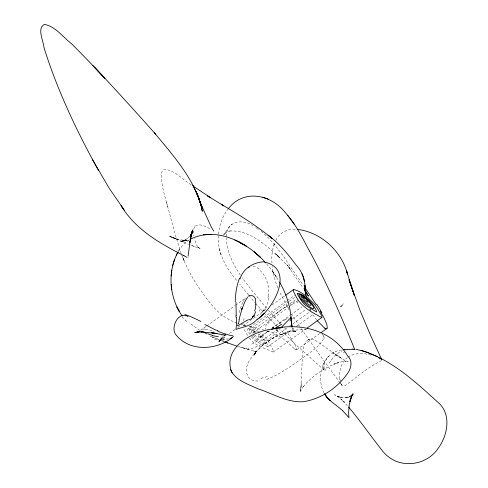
<?xml version="1.0" encoding="UTF-8"?>
<svg xmlns="http://www.w3.org/2000/svg" width="488" height="488" viewBox="0 0 488 488"><rect width="100%" height="100%" fill="white"/><g stroke="black" fill="none" stroke-linecap="round" stroke-linejoin="round"><path stroke-width="0.37" stroke-dasharray="2.44 1.83" d="M218.478 235.814C217.001 253.028 226.609 268.553 237.302 281.167M193.492 231.977L193.523 231.361L193.925 235.875M254.608 334.878C255.584 336.061 260.964 339.111 258.207 335.512A1.555 0.329 54.6 0 0 257.664 334.768L257.274 334.347M238.37 319.518L238.406 319.097M226.475 236.314C225.95 221.223 242.798 218.404 252.973 225.773M187.904 257.871L188.069 256.481M218.484 234.313C219.405 225.023 222.473 215.696 228.549 208.474M268.26 296.131C269.632 287.212 267.137 277.568 260.714 271.072M193.773 228.939L194.639 226.511L194.413 226.865C198.994 222.016 206.418 227.176 211.206 229.311M295.856 349.792L296.509 349.945L296.765 349.371L295.362 345.559L287.67 332.834M273.768 245.574L274.787 242.749C272.048 249.435 271.426 256.81 272.036 263.965M341.502 349.988C322.403 352.226 315.901 377.633 323.947 392.724M255.474 332.432C254.547 332.072 251.503 329.711 251.454 331.773A2.983 0.634 54.6 0 0 251.948 332.895L252.473 333.81M243.207 326.057L243.683 325.276L266.503 308.941M323.556 338.733C318.152 348.414 307.513 353.843 299.107 360.583C288.207 367.903 277.343 375.876 264.771 380.073M323.886 363.279L322.47 366.781M275.811 240.48C279.057 233.002 287.231 228.768 295.203 229.256M264.325 308.88L262.642 312.003M266.558 324.014L265.295 327.314L265.631 329.473M326.1 368.623L325.447 369.77M263.679 310.154L260.738 314.882M342.027 305.842L343.223 303.743L340.557 306.861L342.027 305.842L340.752 306.629L341.21 306.348M178.693 250.85C181.353 246.446 184.97 242.432 189.417 239.791M178.364 251.424L179.407 249.588M329.193 363.218C332.383 358.052 336.629 353.239 342.277 350.732M243.207 301.523L243.902 300.462M223.358 235.362L229.604 226.53L232.081 224.023M244.268 299.955L244.634 299.467M249.356 338.025C254.889 345.846 265.094 348.225 273.213 352.049L273.457 351.195L272.774 349.213L268.858 342.186A7.991 1.659 54.7 0 0 266.064 338.404L259.738 332.56M223.791 234.801L226.188 232.306L225.059 233.087L226.835 232.026L230.995 230.812L229.549 230.995C249.075 229.781 264.807 244.238 278.404 256.45L275.433 253.797L287.877 265.911M268.522 321.067L272.786 316.456M327.442 357.704L328.4 356.484C325.417 360.016 322.342 366.262 324.721 370.508A10.791 1.824 -79.9 0 0 325.35 370.435M251.497 336.793C255.157 342.314 262.178 343.985 267.76 346.626L267.485 344.729L264.856 340.002A5.38 1.129 54.7 0 0 262.971 337.446L259.464 334.085M189.771 236.235L186.934 238.839L187.343 238.528L183.982 240.596L184.952 240.114L180.938 241.7M248.215 347.907C246.312 351.305 254.028 347.413 255.279 347.218C264.642 343.589 272.31 336.805 279.13 329.607M252.272 335.945C253.906 338.867 271.352 349.518 262.703 338.477A4.209 0.884 54.7 0 0 261.233 336.476L258.481 333.847M245.006 298.998L245.391 298.546M253.431 335.286C254.681 337.348 266.125 344.424 260.525 337.025A2.867 0.604 54.6 0 0 259.518 335.665L258.042 334.189M288.591 301.736L249.533 329.632L249.368 330.754A4.404 0.939 54.6 0 0 250.088 332.407L250.862 333.755M286.651 301.041L247.977 328.674L247.758 330.114A5.667 1.214 54.6 0 0 248.685 332.243L250.301 334.988M347.45 357.484C340.526 363.017 338.599 372.844 340.228 381.232M261.611 336.391L267.418 331.822M381.647 360.473L374.29 364.457L365.683 370.026L345.766 385.306L344.113 386.148L342.802 386.118M206.095 326.441L200.001 330.632M206.705 325.996L234.905 305.677M235.521 305.238L245.94 297.729M272.127 328.308L275.269 326.075M229.421 333.511L234.887 329.595M237.924 327.424L243.396 323.507M272.054 304.963L285.01 295.691M287.261 300.602L294.63 295.338M289.213 301.291L295.411 296.863M251.46 331.126L289.414 304.036M289.823 303.75L296.625 298.894M253.455 333.042A1.61 0.342 54.6 0 1 253.309 332.67L288.597 307.147M289.213 306.708L297.845 300.553M259.085 337.36L267.674 331.242M271.969 328.186L289.768 315.522M290.378 315.083L302.041 306.787M262.062 340.545L277.574 329.522M289.366 321.141L291.848 319.378M292.464 318.939L305.494 309.679M264.966 343.65L286.651 328.259M289.128 326.496L292.227 324.3M292.843 323.861L310.191 311.551M267.76 346.626L293.745 328.21M296.222 326.454L313.54 314.174M273.213 352.049L305.878 328.949M296.722 349.762L320.232 333.194M279.716 323.074L285.181 319.689M183.982 240.596L187.752 238.284M348.029 357.021C354.941 352.476 363.798 353.044 371.459 355.154M308.483 339.556C301.474 344.583 303.139 355.081 302.084 362.553L300.736 390.766L301.462 383.537L300.193 391.772L303.335 386.417L302.645 387.429C311.917 375.912 324.697 367.403 338.55 362.407L333.737 364.188L342.57 361.474L346.09 361.144L345.48 361.132L348.127 361.651L344.595 360.205L332.663 352.647L342.033 358.772L314.022 339.465L311.411 338.77L308.483 339.556L309.862 339.007M285.51 307.379L287.835 306.129M350.872 395.731L348.462 397.043L350.707 396.134L346.419 397.409L339.398 397.159L342.1 397.708L337.318 396.317L338.885 396.994L334.481 394.676L340.173 398.446L344.601 402.283L340.953 399.044L348.109 406.522M288.121 318.06L288.445 317.895M290.147 305.006L292.416 304.018M249.533 329.632L251.899 329.992L256.633 332.548M247.977 328.674L251.027 329.144L256.255 331.901M243.683 325.276L245.434 325.1M184.952 240.114C175.9 243.713 186.099 239.144 188.069 240.956L184.33 240.675L180.566 241.469L186.52 240.633L181.091 241.139L186.257 240.797L183.653 240.791L186.629 240.846M296.863 302.407L298.29 301.993M228.652 338.934L222.912 339.343M253.449 332.224L254.95 332.737M181.091 241.139L184.366 240.834M346.419 397.409L348.95 397.171L344.174 397.598M224.401 339.373L221.887 339.27M306.616 329.186C284.358 329.302 261.599 340.77 249.923 360.028C243.573 368.403 245.677 381.616 257.792 381.006M351.903 348.883L353.41 348.932M205.003 329.04C203.984 328.985 200.922 328.82 201.867 330.596M184.33 240.675L185.94 240.828L175.991 238.724L178.242 239.394L170.379 236.753L176.766 239.004L170.727 236.717L175.826 238.949L169.397 235.985L188.325 244.287M249.411 326.344L265.435 330.474M246.068 325.618L241.609 324.483M239.87 347.047L248.197 349.31L236.881 346.132M242.792 347.859L253.797 351.025M337.318 396.317L340.655 397.299M194.492 246.483L188.96 244.525M217.514 338.818L212.329 337.031L212.878 337.226M191.345 245.379L200.08 248.599L197.695 246.714L198.903 247.874L198.36 247.398M267.436 331.206C278.569 333.719 286.779 341.46 294.758 349.097M237.083 323.093C226.926 319.768 218.234 312.967 211.524 304.756C199.928 290.134 189.216 274.427 182.549 256.889L184.482 261.611L181.859 255.254M221.174 340.526L224.999 341.966L222.857 341.142M219.228 339.794L209.803 335.982M267.753 331.236L268.766 331.7M249.472 326.533L258.567 331.736M199.775 330.376L189.289 322.745M255.864 227.506L257.249 228.427M253.559 350.86L255.553 352.22L254.919 351.445L255.474 352.952L255.334 352.129L255.017 354.166L255.511 351.128L254.346 355.075L255.755 351.433L254.059 355.16L255.425 352.751L253.839 355.197L256.767 351.171L256.194 351.94L262.422 345.547C269.254 339.77 277.33 335.634 285.809 332.883L280.222 334.896L289.317 331.95L295.386 331.077L292.349 331.114L295.966 331.437L294.105 331.047L295.923 331.797L293.416 330.15L293.941 330.559L292.404 328.314L292.556 328.711M320.567 333.023L320.97 333.292M257.688 228.738L258.573 229.36M191.223 184.763C182.421 179.749 174.789 169.891 164.145 169.318C161.376 170.501 161.388 174.106 161.321 176.656C161.918 187.41 165.261 197.768 168.067 208.101M274.286 328.192L272.621 326.978L275.049 328.808M275.659 329.266L278.697 331.553L275.94 329.449M261.159 231.343C278.898 246.086 289.829 267.003 303.347 285.273M324.197 370.093L294.782 343.79L278.581 327.997M279.288 257.347L276.22 254.394L280.088 258.121M322.074 334.17L322.958 335.128M278.056 327.46L265.509 314.382M255.627 303.396L262.916 311.612M268.473 310.222L281.826 325.411M266.643 308.142L251.948 290.598L242.146 277.672M316.749 320.152L311.582 312.936M248.502 294.868L239.614 284.028M248.978 295.435L255.151 302.828M266.588 263.892L272.023 270.651L279.356 281.851M197.774 246.8L196.335 244.659L194.444 238.748M286.737 264.411L290.891 269.846L287.944 265.881L303.402 288.493M340.014 382.842L318.45 353.227L300.047 326.948M340.423 383.391L341.649 385.056L340.532 382.446M299.638 326.344L291.757 314.248M240.419 275.183C233.02 264.142 226.597 251.576 226.414 237.998M341.649 385.056L340.77 383.196M247.605 335.5L244.714 330.608A8.509 1.836 54.5 0 1 243.622 328.32M289.201 310.087L279.618 292.001M309.788 309.087L310.319 310.203M309.978 309.349L310.825 311.259M309.965 309.3L310.252 310.02M277.794 287.92C275.22 281.045 273.005 273.963 272.298 266.625M181.219 253.577L176.321 238.107L166.17 201.288M219.38 248.465L221.094 255.279M339.868 379.036L340.264 381.079M323.111 335.073A51.856 14.372 -20.7 0 1 323.495 336.842M323.715 336.769A38.851 10.59 -21.8 0 1 324.245 338.477M267.314 376.48A45.213 14.036 -37.9 0 1 260.08 378.481M257.64 340.941A43.402 2.623 -33 0 1 250.173 344.931M256.645 340.459A30.305 0.982 -38 0 1 261.501 336.47M267.552 331.81A22.405 1.989 -36.6 0 1 269.053 330.675M275.397 325.899A22.399 2.141 -36.5 0 1 279.959 322.83M285.138 319.719A30.524 1.44 -33.8 0 1 288.079 318.091M289.817 317.035A39.315 1.677 -33.2 0 1 290.012 316.956M260.427 309.124A46.445 28.987 -86.9 0 1 258.841 311.948M268.888 298.04A47.995 38.277 65.9 0 1 264.148 310.569M268.205 296.112A38.802 30.549 68.8 0 1 267.973 297.625M252.979 266.442A31.464 15.47 78.6 0 1 260.787 270.553M243.805 320.677A30.744 5.258 -85.7 0 1 244.104 317.383M239.401 312.662A25.632 14.036 88.8 0 1 243.286 301.694M223.699 335.116A46.104 14.018 22.9 0 1 219.039 334.731M223.565 340.343A47.739 22.442 45.9 0 1 222.577 340.368M221.027 340.319A47.739 22.442 45.9 0 1 213.53 338.843M212.835 337.123A38.564 17.739 43.9 0 1 211.627 336.665M186.788 321.415A31.183 3.373 33.1 0 1 181.884 315.986M202.99 327.265A30.616 5.209 14.6 0 1 203.118 327.253M205.363 329.26A25.48 5.026 25.7 0 1 214.067 331.334M222.534 336.696A12.45 1.318 5.8 0 1 224.071 337.171M343.064 352.397A23.241 3.514 -8 0 1 344.558 352.312M323.452 369.215A25.199 7.777 -46 0 1 324.325 366.36M342.802 386.093A11.248 3.989 -87 0 1 341.667 384.971M330.937 360.333A21.771 0.83 -65.2 0 1 331.181 359.796M277.318 312.777A23.564 6.564 -32.4 0 1 280.197 310.728M273.225 316.407A22.283 6.356 -32.3 0 1 277.593 312.851M267.894 323.806A36.887 15.512 -24.6 0 1 270.053 320.964M295.765 349.689A13.115 1.616 48.2 0 1 294.636 348.932M284.583 327.845A30.427 8.973 50.1 0 1 288.396 332.859M292.696 302.603A36.82 18.806 -38.6 0 1 297.363 301.035M279.892 310.508A22.271 6.923 -32.3 0 1 285.492 307.031M274.152 273.707L272.023 270.651L276.873 277.672L274.152 273.707"/><path stroke-width="0.73" d="M235.96 302.06L236.235 315.59M178.022 252.034C167.256 271.401 169.22 296.844 181.573 315.053M171.782 270.126L171.16 276.001M188.154 255.785L189.978 241.7M237.9 324.154L237.949 323.733M238.589 323.788L239.675 317.206L242.249 308.044L241.816 309.337L245.013 301.462L247.636 297.113M190.991 235.137L189.789 242.902L192.516 230.104L190.893 236.204L191.894 232.758L190.985 234.844M237.717 325.411L237.644 325.825L246.538 320.604M190.46 238.644L191.839 231.751M172.63 265.704L174.387 259.75M190.997 235.277L192.906 229.897M240.029 278.996C242.957 268.784 253.193 262.385 263.447 261.83C295.594 268.089 274.226 307.708 257.53 319.359M191.003 234.911L192.339 232.477L190.875 234.868M325.777 328.705L326.649 328.711L327.259 327.881L326.844 324.459L324.221 318.304L320.238 311.216M176.284 255.096L178.004 252.064M307.111 328.076L322.062 317.365L321.22 314.925L317.09 307.959A8.064 1.299 54.6 0 0 314.284 304.14C308.636 298.125 301.767 291.348 293.642 289.512L285.626 295.252M222.223 337.665L218.99 341.502L221.436 339.355M224.748 335.238L224.541 335.97M351.445 395.798L353.086 393.792L351.354 396.61L352.665 394.286L351.049 397.842L349.817 401.606L351.72 395.884L349.274 404.491L348.566 413.031L348.987 417.636L342.576 410.591L342.826 410.823C336.781 405.199 328.961 401.203 324.611 393.95L326.905 397.244L330.132 400.532L326.905 397.244L324.569 393.871M191.168 234.557L191.778 233.819L190.936 234.832M228.549 208.474C243.463 188.99 270.688 194.267 284.962 212.189C294.081 222.229 300.614 234.13 306.793 246.098C325.191 279.368 340.551 314.205 354.691 349.469L354.733 349.731M351.964 395.243L352.885 394.182M293.642 289.512L293.569 291.47A8.589 1.433 54.5 0 0 295.106 294.593C300.053 306.202 311.472 312.161 321.903 317.615M289.951 318.505L280.71 327.979M257.341 319.006C252.021 325.752 243.5 326.887 235.948 329.394L236.546 324.252L236.332 317.31M259.012 318.091L264.246 313.217M188.081 316.645C178.315 310.118 169.696 328.607 176.363 335.286C190.113 351.964 216.568 350.207 232.453 337.513C235.002 335.695 231.086 335.268 229.714 335.293C225.779 333.871 221.241 333.133 217.434 330.882M182.335 315.144L182.213 315.809M321.47 332.322L327.033 328.4M252.394 317.121L254.413 315.846L252.503 316.968M232.453 337.513L229.909 338.629M190.064 239.407C216.465 225.669 247.843 242.597 265.722 262.928M197.597 332.096L198.598 331.541L194.816 332.596L199.653 331.681L197.128 332.151L202.843 331.828L200.763 331.834L216.965 333.511L211.67 332.755L225.932 335.201M248.191 296.149C250.814 294.423 254.553 295.813 255.438 298.827M248.898 319.469L249.234 319.305M247.892 319.957L248.227 319.793M246.873 320.445L247.556 320.116M248.221 267.43L249.74 266.808M271.773 329.156C251.973 331.608 222.76 347.846 231.544 371.716C237.174 380.957 248.551 384.373 257.81 388.759C272.847 393.566 287.456 402.917 303.743 401.691C320.647 398.8 336.128 388.881 346.309 375.144C350.841 369.648 353.465 361.559 347.627 355.819C332.084 330.126 299.638 322.068 271.773 329.156L282.32 327.546M354.642 349.628L347.188 349.481M343.308 349.731L345.01 349.573M297.137 229.348C321.031 232.068 341.875 251.314 347.608 274.531L346.437 270.492M225.102 334.445L225.511 334.524M355.892 349.274C388.442 356.508 414.092 380.64 438.004 402.374C451.644 413.8 447.825 434.93 438.517 447.844C430.867 459.794 415.837 465.729 402.039 462.984C394.792 461.733 388.381 457.714 383.568 452.224C371.618 437.4 360.919 421.589 348.591 407.071M354.044 349.225L354.727 349.493M361.12 350.353L366.525 351.988L377.547 356.685M236.881 346.132L224.999 341.966L227.811 343.021M262.867 197.256L268.534 199.281M378.291 357.637L379.03 357.985M206.741 333.847L202.935 331.681M215.952 330.156L204.869 324.483M379.377 358.149L380.018 358.473M234.771 239.95L242.017 243.628M124.721 210.651L121.061 205.686C135.945 229.879 159.472 243.158 183.933 255.712M183.744 255.608L186.715 257.225M192.98 185.989L210.468 197.646L207.473 195.84L223.736 205.832L221.656 204.521C239.15 214.799 256.462 225.59 272.151 238.51L268.052 235.192C279.453 243.402 288.201 254.468 296.551 265.606C303.823 273.292 305.579 283.918 305.525 294.118L304.805 285.144L305.384 292.672L305.201 291.214M324.575 328.082L317.121 320.573M381.464 359.351L381.61 359.467A11.328 1.244 19.1 0 0 380.664 358.735M192.894 185.22L198.159 196.511L201.806 207.315L197.012 193.651L198.86 198.159L201.556 206.802C193.571 177.986 172.782 155.007 154.165 132.535C127.112 102.26 99.93 72.047 71.157 43.395C62.751 36.868 55.504 26.48 44.457 24.4C36.576 28.109 43.633 41.285 43.957 47.446C57.358 90.457 76.836 131.412 98.661 170.751M92.86 65.508L104.707 78.202L94.654 67.423M154.165 132.535L155.574 134.212M213.793 231.105L211.389 227.237L199.921 202.014L202.368 208.034L196.054 191.564M294.484 224.511L287.682 215.385M123.671 209.218L109.263 188.386L92.317 159.362M305.122 287.871L316.157 304.53M305.14 291.061L308.471 296.137L304.854 289.646L305.921 292.715L304.695 288.414L305.116 290.488M279.697 282.454C287.444 295.435 291.324 310.405 291.653 325.472L292.056 327.021M230.44 369.428L232.178 372.972M381.732 359.577L370.685 335.61L359.906 310.106L349.011 279.783L354.343 295.454L346.48 270.663M302.005 273.695L303.505 277.172L304.39 281.125M350.524 284.193L351.543 287.133M352.116 288.823L352.903 291.183M306.464 296.911L305.159 289.683M305.287 291.922L305.519 294.111M171.19 284.309L171.782 289.902M275.677 327.851A44.951 1.903 -32.7 0 1 281.436 324.453M235.222 301.614A53.534 25.132 81.3 0 1 239.547 278.13M236.039 317.267A54.729 12.462 85.9 0 1 235.942 315.504M255.2 299.132A10.108 5.185 -82.6 0 1 255.706 304.786M255.889 304.786A15.836 9.376 -79.5 0 1 254.669 311.027M255.657 311.655A11.822 6.362 -78 0 1 252.461 317.438M252.204 317.92A12.536 4.752 -72.1 0 1 249.783 319.585M184.769 314.528A53.174 4.929 30.9 0 1 200.922 321.458M218.02 330.84A54.552 7.863 23.5 0 1 216.587 330.144M212.542 335.372A10.034 1.946 17.6 0 1 207.644 333.7M218.417 336.708A15.738 4.624 16.8 0 1 212.707 335.585M224.596 337.641A11.742 2.843 14.3 0 1 220.826 338.202M344.833 349.798A26.01 11.096 -21.1 0 1 346.992 349.689M316.73 304.146A30.396 2.995 58 0 1 321.891 312.704M325.752 328.65A13.255 3.245 58.9 0 1 324.532 327.991M302.67 297.113L304.701 300.334L308.142 302.462L306.098 299.223L302.67 297.113M300.956 295.801L301.023 296.399A3.013 0.494 54.5 0 0 301.566 297.497C301.261 299.98 315.895 310.74 309.38 302.267A2.891 0.47 54.5 0 0 308.367 300.889C306.366 298.851 303.792 296.045 300.956 295.801M299.016 294.349L299.107 295.234A4.447 0.738 54.5 0 0 299.913 296.85C299.296 300.212 321.183 316.663 311.399 303.853A4.246 0.689 54.5 0 0 309.917 301.834C306.976 298.839 303.188 294.715 299.016 294.349M297.546 293.325L297.662 294.459A5.716 0.952 54.5 0 0 298.693 296.539L302.444 302.212L305.39 305.305L316.633 311.984L316.194 310.185L313.418 305.5A5.429 0.878 54.6 0 0 311.521 302.92C307.751 299.077 302.902 293.8 297.546 293.325M208.388 234.441L203.325 234.771L211.139 234.362L208.388 234.441M243.329 244.384L239.114 242.03L246.19 246.074L243.329 244.384M256.962 254.254L254.15 251.784L260.598 257.518L256.962 254.254M177.577 308.227L176.888 306.94L179.419 311.704L177.577 308.227M292.05 326.917L290.732 316.95L292.025 326.893M201.422 206.961L200.824 204.216L202.306 211.304L201.422 206.961"/></g></svg>
